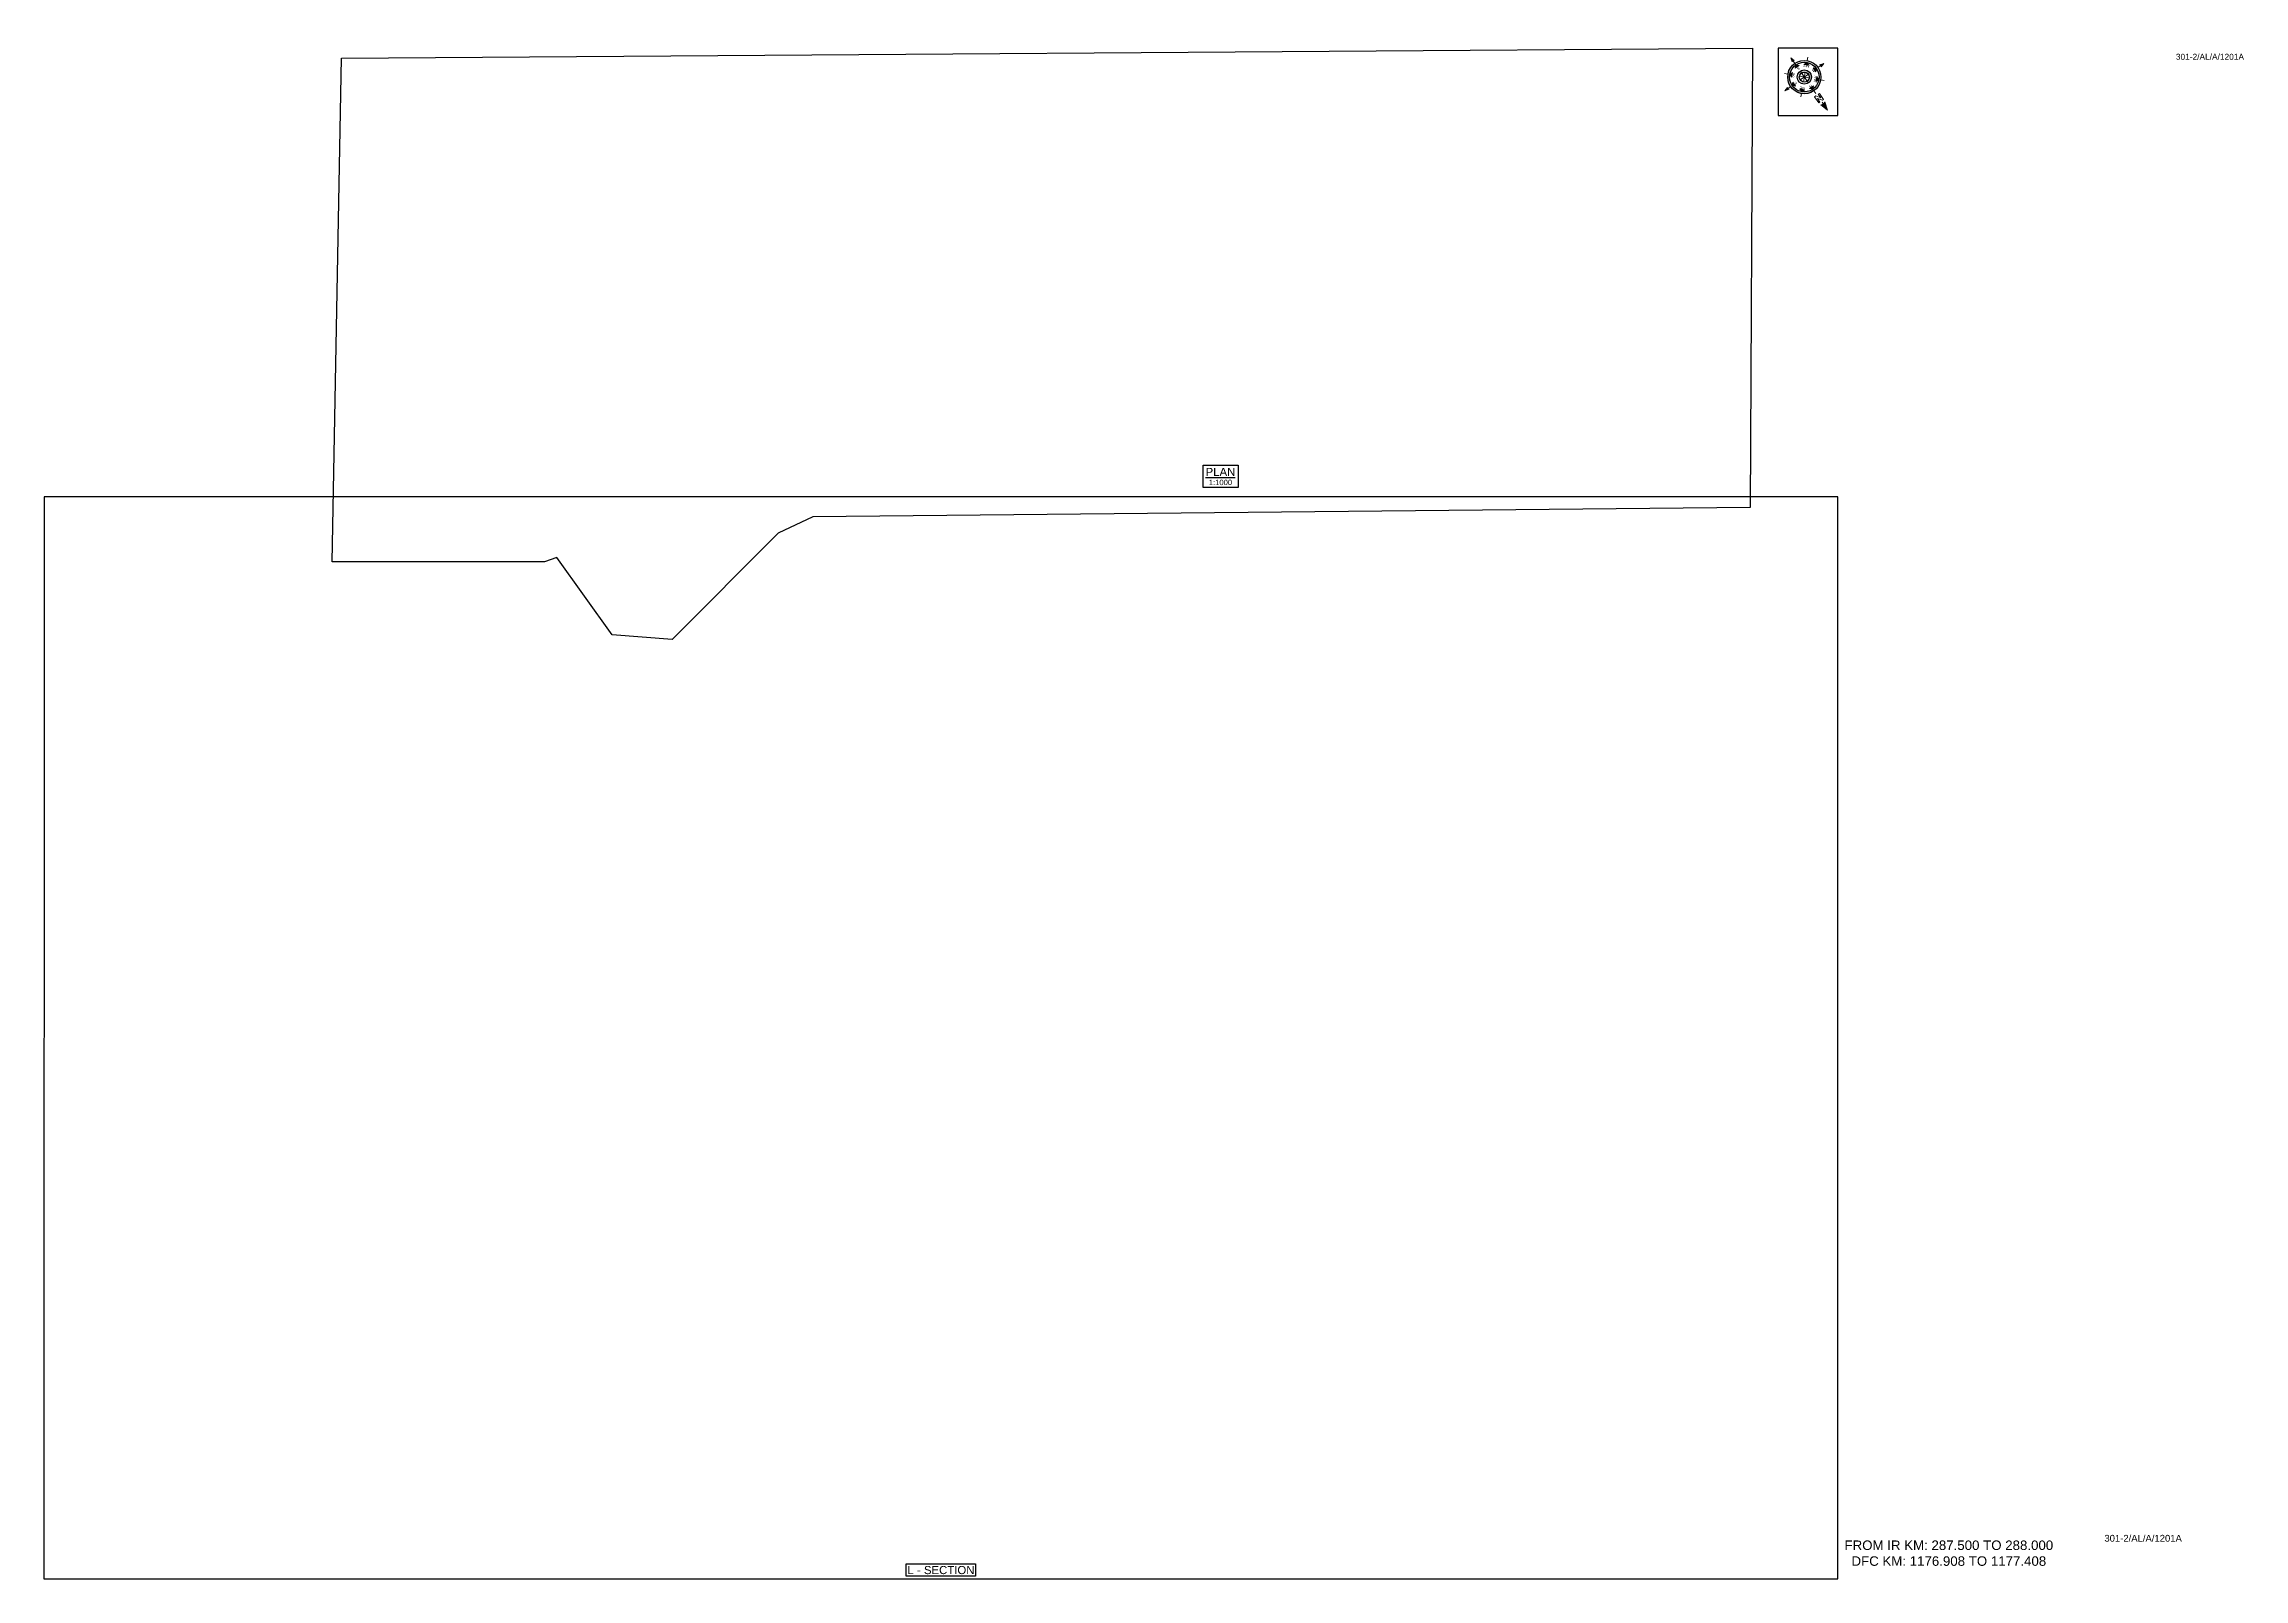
# Paper-space layout '1201A' of a CAD drawing. Header units: metres, sheet in millimetres. Extents: x 15 to 826, y 15 to 581.
import ezdxf
from ezdxf.enums import TextEntityAlignment as Align

# ---------------------------------------------------------------- set-up
doc = ezdxf.new("R2010")
doc.units = ezdxf.units.M
doc.header["$MEASUREMENT"] = 0
doc.layers.get('Defpoints').update_dxf_attribs({"color": 5})
doc.layers.add('title', color=7, linetype='Continuous')
doc.styles.get("Standard").update_dxf_attribs({"font": 'arial.ttf'})
doc.styles.add('Style-Arial', font='arial.ttf')

# ---------------------------------------------------------------- blocks, each defined once
blk = doc.blocks.new('N')
for points in [[(0, 8.41), (-0.49, 6.68), (0, 6.93)], [(0.49, 6.68), (0, 6.93), (0, 8.41)], [(-4.93, 0), (-4.07, 0.25), (-4.19, 0)], [(-4.07, -0.25), (-4.19, 0), (-4.93, 0)], [(-3.08, 0), (-2.59, 0.49), (-2.59, -0.49)], [(-2.18, 2.18), (-1.48, 2.18), (-2.18, 1.48)], [(0, 3.08), (0.49, 2.59), (-0.49, 2.59)], [(2.18, 2.18), (2.18, 1.48), (1.48, 2.18)], [(3.08, 0), (2.59, -0.49), (2.59, 0.49)], [(4.07, 0.25), (4.19, 0), (4.93, 0)], [(4.93, 0), (4.07, -0.25), (4.19, 0)], [(-2.18, -2.18), (-2.18, -1.48), (-1.48, -2.18)], [(0, -3.08), (-0.49, -2.59), (0.49, -2.59)], [(0, -4.93), (-0.25, -4.07), (0, -4.19)], [(0.25, -4.07), (0, -4.19), (0, -4.93)], [(2.18, -2.18), (1.48, -2.18), (2.18, -1.48)]]:
    blk.add_hatch(color=7).paths.add_polyline_path(points, flags=0)
h = blk.add_hatch(color=7)
h.paths.add_polyline_path([(0, -3.08), (0, -3.46, 1), (0, 3.46), (0, 3.08, -1)])
h.paths.add_polyline_path([(0, 1.05), (0, 1.48, 1), (0, -1.48), (0, -1.05, -1)])
at = {"color": 7, "linetype": 'ByBlock', "lineweight": 13}
for p, q in [((-0.61, 4.57), (-0.61, 6.12)), ((-0.61, 6.12), (-0.3, 6.12)), ((-0.3, 6.12), (0.32, 5.19)), ((0.32, 4.57), (-0.3, 5.5)), ((-0.3, 5.5), (-0.3, 4.57)), ((0.32, 5.19), (0.32, 6.12)), ((0.32, 6.12), (0.64, 6.12)), ((0.64, 6.12), (0.64, 4.57))]:
    blk.add_line(p, q, dxfattribs=at)
at = {"color": 7, "lineweight": 13}
for p, q in [((0, 6.41), (0, 7.28)), ((-3.46, 0), (-4.19, 0)), ((-2.45, 2.45), (-2.97, 2.97)), ((1.05, 0), (-1.05, 0)), ((-1.05, 0), (1.05, 0)), ((-0.74, 0.74), (0.74, -0.74)), ((0.74, 0.74), (-0.74, -0.74)), ((0.74, -0.74), (-0.74, 0.74)), ((-0.74, -0.74), (0.74, 0.74)), ((0, 3.46), (0, 4.19)), ((0, 3.46), (0, 3.08)), ((0, 1.05), (0, 1.48)), ((0, 1.05), (0, -1.05)), ((0, -1.05), (0, 1.05)), ((2.45, 2.45), (2.97, 2.97)), ((3.46, 0), (4.19, 0)), ((-2.45, -2.45), (-2.97, -2.97)), ((0, -1.05), (0, -1.48)), ((0, -3.46), (0, -3.08)), ((0, -3.46), (0, -4.19)), ((2.45, -2.45), (2.97, -2.97))]:
    blk.add_line(p, q, dxfattribs=at)
for points in [[(0, 8.41), (-0.49, 6.68), (0, 6.93), (0, 6.93)], [(0.49, 6.68), (0, 6.93), (0, 8.41), (0, 8.41)], [(-4.93, 0), (-4.07, 0.25), (-4.19, 0), (-4.19, 0)], [(-4.07, -0.25), (-4.19, 0), (-4.93, 0), (-4.93, 0)], [(-3.08, 0), (-2.59, 0.49), (-2.59, -0.49), (-2.59, -0.49)], [(-2.18, 2.18), (-1.48, 2.18), (-2.18, 1.48), (-2.18, 1.48)], [(0, 3.08), (0.49, 2.59), (-0.49, 2.59), (-0.49, 2.59)], [(2.18, 2.18), (2.18, 1.48), (1.48, 2.18), (1.48, 2.18)], [(3.08, 0), (2.59, -0.49), (2.59, 0.49), (2.59, 0.49)], [(4.07, 0.25), (4.19, 0), (4.93, 0), (4.93, 0)], [(4.93, 0), (4.07, -0.25), (4.19, 0), (4.19, 0)], [(-2.18, -2.18), (-2.18, -1.48), (-1.48, -2.18), (-1.48, -2.18)], [(0, -3.08), (-0.49, -2.59), (0.49, -2.59), (0.49, -2.59)], [(0, -4.93), (-0.25, -4.07), (0, -4.19), (0, -4.19)], [(0.25, -4.07), (0, -4.19), (0, -4.93), (0, -4.93)], [(2.18, -2.18), (1.48, -2.18), (2.18, -1.48), (2.18, -1.48)]]:
    blk.add_lwpolyline(points, close=True, dxfattribs=at)
at = {"color": 7, "linetype": 'ByBlock', "lineweight": 13}
for points in [[(-0.3, 4.57), (-0.61, 4.57)], [(0.32, 4.57), (0.64, 4.57)]]:
    blk.add_lwpolyline(points, dxfattribs=at)
at = {"color": 7}
for radius in [3.46, 3.08, 1.48, 1.05]:
    blk.add_circle((0, 0), radius, dxfattribs=at)
for s, rotation, p in [('W', 90, (-2.1, 0)), ('NW', 45, (-1.48, 1.48)), ('NE', 315, (1.48, 1.48)), ('E', 270, (1.97, 0)), ('SW', 135, (-1.48, -1.48)), ('SE', 225, (1.48, -1.48))]:
    blk.add_text(s, height=0.6, rotation=rotation, dxfattribs=at).set_placement(p, align=Align.CENTER)
for s, p in [('N', (0, 2.1)), ('S', (0, -2.47))]:
    blk.add_text(s, height=0.6, dxfattribs=at).set_placement(p, align=Align.CENTER)

psp = doc.layouts.new('1201A')

# ---------------------------------------------------------------- linework, layer by layer
psp.add_lwpolyline([(332.72, 16), (332.72, 20.6), (358.25, 20.6), (358.25, 16)], close=True)
at = {"layer": 'Defpoints'}
for points in [[(124.66, 575.31), (644.54, 579), (643.61, 409.85), (298.29, 406.39), (285.47, 400.28), (246.44, 361.19), (224.3, 362.88), (203.91, 391.33), (199.37, 389.82), (121.17, 389.81)], [(14.99, 15), (676, 15), (676, 413.69), (15.01, 413.69)]]:
    psp.add_lwpolyline(points, close=True, dxfattribs=at)
at = {"layer": 'title', "color": 7, "linetype": 'Continuous', "lineweight": -3}
psp.add_lwpolyline([(442.1, 425.35), (454.98, 425.35), (454.98, 417.2), (442.1, 417.2)], close=True, dxfattribs=at)

# ---------------------------------------------------------------- texts
at = {"style": 'Style-Arial'}
for height, p in [(2.2, (800.52, 574.76)), (2.5, (774.19, 28.76))]:
    psp.add_text('301-2/AL/A/1201A', height=height, dxfattribs=at).set_placement(p)
at = {"insert": (674.74, 29.19), "char_height": 3.5, "attachment_point": 1, "style": 'Style-Arial'}
psp.add_mtext_dynamic_manual_height_columns('\\pxqc;FROM IR KM: 287.500 TO 288.000\\P{\\C1;DFC KM: 1176.908 TO 1177.408 }', width=84.2726, gutter_width=17.5, heights=[0], dxfattribs=at)
at = {"layer": 'title', "color": 7, "linetype": 'Continuous', "lineweight": -3, "style": 'Style-Arial'}
for s, height, p in [('%%UPLAN', 3, (448.49, 422.91)), ('1:1000', 2, (448.49, 419.05))]:
    psp.add_text(s, height=height, dxfattribs=at).set_placement(p, align=Align.MIDDLE)
at = {"layer": 'title', "style": 'Style-Arial'}
psp.add_text('L - SECTION', height=3, rotation=0.00006, dxfattribs=at).set_placement((345.5, 18.3), align=Align.MIDDLE_CENTER)

# ---------------------------------------------------------------- viewports
at = {"layer": 'Defpoints', "view_twist_angle": 215.12229362}
vp = psp.add_viewport(center=(382.86, 470.1), size=(523.37, 217.8089), view_center_point=(1404818.19, -3135109.81), view_height=217.809, status=3, dxfattribs=at)
vp.dxf.flags = 0x10000  # cut along an outline
vp.dxf.clipping_boundary_handle = psp.add_lwpolyline([(124.66, 575.31), (644.54, 579), (643.61, 409.85), (298.29, 406.39), (285.47, 400.28), (246.44, 361.19), (224.3, 362.88), (203.91, 391.33), (199.37, 389.82), (121.17, 389.81)], format="xyb", close=True, dxfattribs={"invisible": 1}).dxf.handle
at = {"layer": 'Defpoints'}
vp = psp.add_viewport(center=(345.5, 214.35), size=(661.01, 398.6924), view_center_point=(19204.99, -12040.26), view_height=398.6924, dxfattribs=at)
vp.dxf.flags = 0x10000  # cut along an outline
vp.dxf.clipping_boundary_handle = psp.add_lwpolyline([(14.99, 15), (676, 15), (676, 413.69), (15.01, 413.69)], format="xyb", close=True, dxfattribs={"invisible": 1}).dxf.handle

# ---------------------------------------------------------------- wipeouts: each hides what was drawn before it
psp.add_wipeout([(653.96, 579), (676, 579), (676, 554.19), (653.96, 554.19)])

# ---------------------------------------------------------------- next in the draw order: linework, layer by layer
psp.add_lwpolyline([(676, 579), (653.96, 579), (653.96, 554.19), (676, 554.19)], close=True)

# ---------------------------------------------------------------- next in the draw order: block references
at = {"xscale": 1.771541522973351, "yscale": 1.771541522973351, "zscale": 1.771541522973351, "rotation": 215.1222936235771}
psp.add_blockref('N', (663.62, 568.39), dxfattribs=at)

doc.saveas('drawing.dxf')
